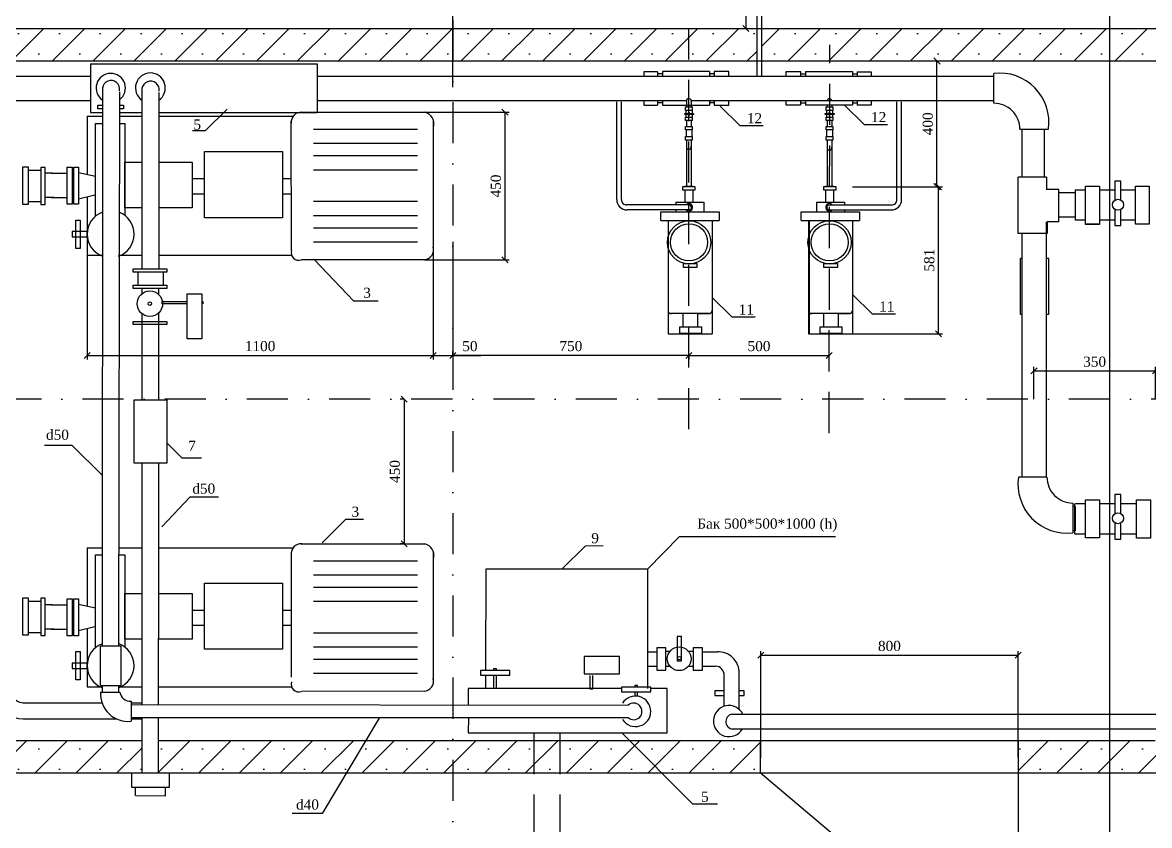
# Model space of a CAD drawing. Header units: millimetres. Extents: x 158645 to 1043550, y -60647 to 236438.
# Drawn here: x 406231 to 434089, y 143585 to 163432 of the extents above; entities that cross this region are included whole.
import ezdxf

# ---------------------------------------------------------------- set-up
doc = ezdxf.new("R2010")
doc.units = ezdxf.units.MM
doc.linetypes.add('DASHDOT', pattern=[25.4, 12.7, -6.35, 0, -6.35])
doc.linetypes.add('DASHED', pattern=[19.05, 12.7, -6.35])
doc.layers.add('опорудование', color=7, linetype='Continuous')
doc.styles.add('CН', font='TIMES.TTF')
doc.dimstyles.new('СИС', dxfattribs={"dimscale": 0, "dimtxt": 100, "dimasz": 150, "dimexe": 100, "dimexo": 0.625, "dimgap": 100, "dimtad": 1, "dimdsep": 46, "dimtxsty": 'CН', "dimblk": 'OBLIQUE', "dimcen": 2.5, "dimclrd": 3, "dimclre": 3, "dimclrt": 7, "dimadec": 0, "dimazin": 0, "dimtm": 1e-09, "dimtfac": 1, "dimtmove": 0, "dimatfit": 3, "dimldrblk": 'NONE', "dimfxl": 0, "dimtolj": 1, "dimtzin": 0, "dimarcsym": 0})

# ---------------------------------------------------------------- blocks, each defined once
blk = doc.blocks.new('_Oblique')
at = {"color": 0, "lineweight": -2}
blk.add_line((-0.5, -0.5), (0.5, 0.5), dxfattribs=at)
blk = doc.blocks.new('*D6')
at = {"layer": 'Defpoints', "color": 0, "ltscale": 80}
for p in [(421349, 173114), (421349, 163282), (424112, 163282)]:
    blk.add_point(p, dxfattribs=at)
at = {"layer": 'опорудование', "color": 3, "lineweight": -2, "ltscale": 80}
for p, q in [((421350, 173114), (424212, 173114)), ((424112, 173114), (424112, 163282)), ((421350, 163282), (424212, 163282))]:
    blk.add_line(p, q, dxfattribs=at)
at = {"layer": 'опорудование', "color": 3, "lineweight": -2, "ltscale": 80, "xscale": 150, "yscale": 150, "zscale": 150}
for p, rotation in [((424112, 173114), 90), ((424112, 163282), 270)]:
    blk.add_blockref('_Oblique', p, dxfattribs=dict(at, rotation=rotation))
at = {"layer": 'опорудование', "color": 7, "ltscale": 80, "insert": (423885, 168198), "char_height": 250, "attachment_point": 5, "rotation": 90, "style": 'CН'}
blk.add_mtext('\\A1;{\\fTimes New Roman|b0|i0|c204|p18;2000}', dxfattribs=at)
blk = doc.blocks.new('_None')
blk = doc.blocks.new('*D7')
at = {"layer": 'Defpoints', "color": 0, "ltscale": 80}
for p in [(376672, 176809), (416871, 162106), (376672, 161843)]:
    blk.add_point(p, dxfattribs=at)
at = {"layer": 'опорудование', "color": 3, "lineweight": -2, "ltscale": 80}
for p, q in [((376672, 161844), (376672, 176909)), ((416871, 162107), (416871, 176909)), ((416871, 176809), (376672, 176809))]:
    blk.add_line(p, q, dxfattribs=at)
at = {"layer": 'опорудование', "color": 3, "lineweight": -2, "ltscale": 80, "xscale": 150, "yscale": 150, "zscale": 150, "rotation": 180}
blk.add_blockref('_Oblique', (376672, 176809), dxfattribs=at)
at = {"layer": 'опорудование', "color": 3, "lineweight": -2, "ltscale": 80, "xscale": 150, "yscale": 150, "zscale": 150}
blk.add_blockref('_Oblique', (416871, 176809), dxfattribs=at)
at = {"layer": 'опорудование', "color": 7, "ltscale": 80, "insert": (396772, 177037), "char_height": 250, "attachment_point": 5, "style": 'CН'}
blk.add_mtext('\\A1;{\\fTimes New Roman|b0|i0|c204|p18;5100}', dxfattribs=at)
blk = doc.blocks.new('*D8')
at = {"layer": 'Defpoints', "color": 0, "ltscale": 80}
for p in [(422702, 155214), (426173, 155205), (426173, 155205)]:
    blk.add_point(p, dxfattribs=at)
at = {"layer": 'опорудование', "color": 3, "lineweight": -2, "ltscale": 80}
for p, q in [((422702, 155213), (422702, 155105)), ((422702, 155205), (426173, 155205)), ((426173, 155206), (426173, 155305))]:
    blk.add_line(p, q, dxfattribs=at)
at = {"layer": 'опорудование', "color": 3, "lineweight": -2, "ltscale": 80, "xscale": 150, "yscale": 150, "zscale": 150, "rotation": 180}
blk.add_blockref('_Oblique', (422702, 155205), dxfattribs=at)
at = {"layer": 'опорудование', "color": 3, "lineweight": -2, "ltscale": 80, "xscale": 150, "yscale": 150, "zscale": 150}
blk.add_blockref('_Oblique', (426173, 155205), dxfattribs=at)
at = {"layer": 'опорудование', "color": 7, "ltscale": 80, "insert": (424437, 155433), "char_height": 250, "attachment_point": 5, "style": 'CН'}
blk.add_mtext('\\A1;{\\fTimes New Roman|b0|i0|c204|p18;500}', dxfattribs=at)
blk = doc.blocks.new('*D9')
at = {"layer": 'Defpoints', "color": 0, "ltscale": 80}
for p in [(426751, 159375), (428874, 159375), (426751, 155737)]:
    blk.add_point(p, dxfattribs=at)
at = {"layer": 'опорудование', "color": 3, "lineweight": -2, "ltscale": 80}
for p, q in [((426751, 159375), (428974, 159375)), ((428874, 155737), (428874, 159375)), ((426751, 155737), (428974, 155737))]:
    blk.add_line(p, q, dxfattribs=at)
at = {"layer": 'опорудование', "color": 3, "lineweight": -2, "ltscale": 80, "xscale": 150, "yscale": 150, "zscale": 150}
for p, rotation in [((428874, 159375), 90), ((428874, 155737), 270)]:
    blk.add_blockref('_Oblique', p, dxfattribs=dict(at, rotation=rotation))
at = {"layer": 'опорудование', "color": 7, "ltscale": 80, "insert": (428647, 157556), "char_height": 250, "attachment_point": 5, "rotation": 90, "style": 'CН'}
blk.add_mtext('\\A1;{\\fTimes New Roman|b0|i0|c204|p18;581}', dxfattribs=at)
blk = doc.blocks.new('*D10')
at = {"layer": 'Defpoints', "color": 0, "ltscale": 80}
for p in [(428336, 162482), (428836, 162482), (428336, 159375)]:
    blk.add_point(p, dxfattribs=at)
at = {"layer": 'опорудование', "color": 3, "lineweight": -2, "ltscale": 80}
for p, q in [((428337, 162482), (428936, 162482)), ((428836, 159375), (428836, 162482)), ((428337, 159375), (428936, 159375))]:
    blk.add_line(p, q, dxfattribs=at)
at = {"layer": 'опорудование', "color": 3, "lineweight": -2, "ltscale": 80, "xscale": 150, "yscale": 150, "zscale": 150}
for p, rotation in [((428836, 162482), 90), ((428836, 159375), 270)]:
    blk.add_blockref('_Oblique', p, dxfattribs=dict(at, rotation=rotation))
at = {"layer": 'опорудование', "color": 7, "ltscale": 80, "insert": (428609, 160929), "char_height": 250, "attachment_point": 5, "rotation": 90, "style": 'CН'}
blk.add_mtext('\\A1;{\\fTimes New Roman|b0|i0|c204|p18;400}', dxfattribs=at)
blk = doc.blocks.new('*D11')
at = {"layer": 'Defpoints', "color": 0, "ltscale": 80}
for p in [(416871, 155205), (416871, 155205), (422702, 155205)]:
    blk.add_point(p, dxfattribs=at)
at = {"layer": 'опорудование', "color": 3, "lineweight": -2, "ltscale": 80}
for p, q in [((416871, 155206), (416871, 155305)), ((422702, 155205), (416871, 155205)), ((422702, 155205), (422702, 155105))]:
    blk.add_line(p, q, dxfattribs=at)
at = {"layer": 'опорудование', "color": 3, "lineweight": -2, "ltscale": 80, "xscale": 150, "yscale": 150, "zscale": 150, "rotation": 180}
blk.add_blockref('_Oblique', (416871, 155205), dxfattribs=at)
at = {"layer": 'опорудование', "color": 3, "lineweight": -2, "ltscale": 80, "xscale": 150, "yscale": 150, "zscale": 150}
blk.add_blockref('_Oblique', (422702, 155205), dxfattribs=at)
at = {"layer": 'опорудование', "color": 7, "ltscale": 80, "insert": (419786, 155433), "char_height": 250, "attachment_point": 5, "style": 'CН'}
blk.add_mtext('\\A1;{\\fTimes New Roman|b0|i0|c204|p18;750}', dxfattribs=at)
blk = doc.blocks.new('*D12')
at = {"layer": 'Defpoints', "color": 0, "ltscale": 80}
for p in [(416165, 161215), (418158, 161215), (416165, 157569)]:
    blk.add_point(p, dxfattribs=at)
at = {"layer": 'опорудование', "color": 3, "lineweight": -2, "ltscale": 80}
for p, q in [((416166, 161215), (418258, 161215)), ((418158, 157569), (418158, 161215)), ((416166, 157569), (418258, 157569))]:
    blk.add_line(p, q, dxfattribs=at)
at = {"layer": 'опорудование', "color": 3, "lineweight": -2, "ltscale": 80, "xscale": 150, "yscale": 150, "zscale": 150}
for p, rotation in [((418158, 161215), 90), ((418158, 157569), 270)]:
    blk.add_blockref('_Oblique', p, dxfattribs=dict(at, rotation=rotation))
at = {"layer": 'опорудование', "color": 7, "ltscale": 80, "insert": (417931, 159392), "char_height": 250, "attachment_point": 5, "rotation": 90, "style": 'CН'}
blk.add_mtext('\\A1;{\\fTimes New Roman|b0|i0|c204|p18;450}', dxfattribs=at)
blk = doc.blocks.new('*D13')
at = {"layer": 'Defpoints', "color": 0, "ltscale": 80}
for p in [(416382, 158015), (416871, 158015), (416871, 155205)]:
    blk.add_point(p, dxfattribs=at)
at = {"layer": 'опорудование', "color": 3, "lineweight": -2, "ltscale": 80}
for p, q in [((416382, 158014), (416382, 155105)), ((416871, 158014), (416871, 155105)), ((416382, 155205), (416871, 155205)), ((416871, 155205), (417559, 155205))]:
    blk.add_line(p, q, dxfattribs=at)
at = {"layer": 'опорудование', "color": 3, "lineweight": -2, "ltscale": 80, "xscale": 150, "yscale": 150, "zscale": 150, "rotation": 180}
blk.add_blockref('_Oblique', (416382, 155205), dxfattribs=at)
at = {"layer": 'опорудование', "color": 3, "lineweight": -2, "ltscale": 80, "xscale": 150, "yscale": 150, "zscale": 150}
blk.add_blockref('_Oblique', (416871, 155205), dxfattribs=at)
at = {"layer": 'опорудование', "color": 7, "ltscale": 80, "insert": (417290, 155433), "char_height": 250, "attachment_point": 5, "style": 'CН'}
blk.add_mtext('\\A1;{\\fTimes New Roman|b0|i0|c204|p18;50}', dxfattribs=at)
blk = doc.blocks.new('*D14')
at = {"layer": 'Defpoints', "color": 0, "ltscale": 80}
for p in [(407826, 157680), (416382, 157569), (416382, 155205)]:
    blk.add_point(p, dxfattribs=at)
at = {"layer": 'опорудование', "color": 3, "lineweight": -2, "ltscale": 80}
for p, q in [((407826, 157679), (407826, 155105)), ((416382, 157568), (416382, 155105)), ((407826, 155205), (416382, 155205))]:
    blk.add_line(p, q, dxfattribs=at)
at = {"layer": 'опорудование', "color": 3, "lineweight": -2, "ltscale": 80, "xscale": 150, "yscale": 150, "zscale": 150, "rotation": 180}
blk.add_blockref('_Oblique', (407826, 155205), dxfattribs=at)
at = {"layer": 'опорудование', "color": 3, "lineweight": -2, "ltscale": 80, "xscale": 150, "yscale": 150, "zscale": 150}
blk.add_blockref('_Oblique', (416382, 155205), dxfattribs=at)
at = {"layer": 'опорудование', "color": 7, "ltscale": 80, "insert": (412104, 155433), "char_height": 250, "attachment_point": 5, "style": 'CН'}
blk.add_mtext('\\A1;{\\fTimes New Roman|b0|i0|c204|p18;1100}', dxfattribs=at)
blk = doc.blocks.new('*D26')
at = {"layer": 'Defpoints', "color": 0, "ltscale": 80}
for p in [(415662, 154121), (415662, 150547), (415662, 150547)]:
    blk.add_point(p, dxfattribs=at)
at = {"layer": 'опорудование', "color": 3, "lineweight": -2, "ltscale": 80}
for p, q in [((415661, 154121), (415562, 154121)), ((415662, 154121), (415662, 150547)), ((415661, 150547), (415562, 150547))]:
    blk.add_line(p, q, dxfattribs=at)
at = {"layer": 'опорудование', "color": 3, "lineweight": -2, "ltscale": 80, "xscale": 150, "yscale": 150, "zscale": 150}
for p, rotation in [((415662, 154121), 90), ((415662, 150547), 270)]:
    blk.add_blockref('_Oblique', p, dxfattribs=dict(at, rotation=rotation))
at = {"layer": 'опорудование', "color": 7, "ltscale": 80, "insert": (415435, 152334), "char_height": 250, "attachment_point": 5, "rotation": 90, "style": 'CН'}
blk.add_mtext('\\A1;{\\fTimes New Roman|b0|i0|c204|p18;450}', dxfattribs=at)
blk = doc.blocks.new('*D27')
at = {"layer": 'Defpoints', "color": 0, "ltscale": 80}
for p in [(434235, 154820), (431234, 154121), (434235, 154121)]:
    blk.add_point(p, dxfattribs=at)
at = {"layer": 'опорудование', "color": 3, "lineweight": -2, "ltscale": 80}
for p, q in [((431234, 154122), (431234, 154920)), ((434235, 154122), (434235, 154920)), ((431234, 154820), (434235, 154820))]:
    blk.add_line(p, q, dxfattribs=at)
at = {"layer": 'опорудование', "color": 3, "lineweight": -2, "ltscale": 80, "xscale": 150, "yscale": 150, "zscale": 150, "rotation": 180}
blk.add_blockref('_Oblique', (431234, 154820), dxfattribs=at)
at = {"layer": 'опорудование', "color": 3, "lineweight": -2, "ltscale": 80, "xscale": 150, "yscale": 150, "zscale": 150}
blk.add_blockref('_Oblique', (434235, 154820), dxfattribs=at)
at = {"layer": 'опорудование', "color": 7, "ltscale": 80, "insert": (432734, 155047), "char_height": 250, "attachment_point": 5, "style": 'CН'}
blk.add_mtext('\\A1;{\\fTimes New Roman|b0|i0|c204|p18;350}', dxfattribs=at)
blk = doc.blocks.new('*D28')
at = {"layer": 'Defpoints', "color": 0, "ltscale": 80}
for p in [(430840, 147792), (424480, 145258), (430840, 145261)]:
    blk.add_point(p, dxfattribs=at)
at = {"layer": 'опорудование', "color": 3, "lineweight": -2, "ltscale": 80}
for p, q in [((424480, 145259), (424480, 147892)), ((424480, 147792), (430840, 147792)), ((430840, 145261), (430840, 147892))]:
    blk.add_line(p, q, dxfattribs=at)
at = {"layer": 'опорудование', "color": 3, "lineweight": -2, "ltscale": 80, "xscale": 150, "yscale": 150, "zscale": 150, "rotation": 180}
blk.add_blockref('_Oblique', (424480, 147792), dxfattribs=at)
at = {"layer": 'опорудование', "color": 3, "lineweight": -2, "ltscale": 80, "xscale": 150, "yscale": 150, "zscale": 150}
blk.add_blockref('_Oblique', (430840, 147792), dxfattribs=at)
at = {"layer": 'опорудование', "color": 7, "ltscale": 80, "insert": (427660, 148020), "char_height": 250, "attachment_point": 5, "style": 'CН'}
blk.add_mtext('\\A1;{\\fTimes New Roman|b0|i0|c204|p18;800}', dxfattribs=at)
blk = doc.blocks.new('*D31')
at = {"layer": 'Defpoints', "color": 0, "ltscale": 80}
for p in [(416871, 176798), (457070, 162095), (416871, 161832)]:
    blk.add_point(p, dxfattribs=at)
at = {"layer": 'опорудование', "color": 3, "lineweight": -2, "ltscale": 80}
for p, q in [((416871, 161833), (416871, 176898)), ((457070, 162096), (457070, 176898)), ((457070, 176798), (416871, 176798))]:
    blk.add_line(p, q, dxfattribs=at)
at = {"layer": 'опорудование', "color": 3, "lineweight": -2, "ltscale": 80, "xscale": 150, "yscale": 150, "zscale": 150, "rotation": 180}
blk.add_blockref('_Oblique', (416871, 176798), dxfattribs=at)
at = {"layer": 'опорудование', "color": 3, "lineweight": -2, "ltscale": 80, "xscale": 150, "yscale": 150, "zscale": 150}
blk.add_blockref('_Oblique', (457070, 176798), dxfattribs=at)
at = {"layer": 'опорудование', "color": 7, "ltscale": 80, "insert": (436971, 177025), "char_height": 250, "attachment_point": 5, "style": 'CН'}
blk.add_mtext('\\A1;{\\fTimes New Roman|b0|i0|c204|p18;5100}', dxfattribs=at)

msp = doc.modelspace()

# ---------------------------------------------------------------- hatches: boundary and pattern name
at = {"layer": 'опорудование', "ltscale": 80}
h = msp.add_hatch(dxfattribs=at)
h.set_pattern_fill('SACNCR', scale=300, style=0)
h.paths.add_polyline_path([(424501.407, 163282.413), (424501.407, 162482.413), (433112.997, 162482.413), (433112.997, 163282.413)])
h.paths.add_polyline_path([(424381.407, 162482.413), (424381.407, 163282.413), (422701.836, 163282.413), (422701.836, 162482.413)])
h.paths.add_polyline_path([(422701.836, 162482.413), (422701.836, 163282.413), (416871.013, 163282.413), (416871.013, 162482.413)])
h.paths.add_polyline_path([(402979.777, 163282.413), (402979.777, 162482.413), (416871.013, 162482.413), (416871.013, 163282.413)])
h.paths.add_polyline_path([(416871.013, 145682.413), (416871.013, 144882.413), (424468.768, 144882.413), (424468.768, 145682.413)])
h.paths.add_polyline_path([(409585.204, 145682.413), (409584.455, 144882.413), (416871.013, 144882.413), (416871.013, 145682.413)])
h.paths.add_polyline_path([(409180.051, 144882.413), (409180.193, 145682.413), (402979.777, 145682.413), (402979.777, 144882.413)])
h = msp.add_hatch(dxfattribs=at)
h.set_pattern_fill('SACNCR', scale=300, style=0)
h.paths.add_polyline_path([(472584.401, 163282.413), (462379.777, 163282.413), (462379.777, 162482.413), (471784.401, 162482.413), (471784.401, 145682.413), (470390.342, 145682.413), (470390.342, 144882.413), (472584.401, 144882.413)])
h.paths.add_polyline_path([(462379.777, 163282.413), (454771.034, 163282.413), (454771.034, 162482.413), (462379.777, 162482.413)])
h.paths.add_polyline_path([(457341.638, 162482.413), (456541.638, 162482.413), (456541.638, 146811.03), (457341.638, 146811.03)])
h.paths.add_polyline_path([(462129.194, 145682.413), (436576.945, 145682.413), (436576.945, 144882.413), (462129.194, 144882.413)])
h.paths.add_polyline_path([(463990.342, 145682.413), (462623.758, 145682.413), (462623.758, 144882.413), (463990.342, 144882.413)], flags=16)
h.paths.add_polyline_path([(454771.034, 163282.413), (433112.997, 163282.413), (433112.997, 162482.413), (454771.034, 162482.413)])
h.paths.add_polyline_path([(436290.567, 145682.413), (434168.828, 145682.413), (433402.708, 145682.413), (433112.997, 145682.413), (433112.997, 144882.413), (433402.718, 144882.413), (434345.989, 144882.413), (436290.577, 144882.413)])
h.paths.add_polyline_path([(433112.997, 145682.413), (430839.817, 145682.413), (430840.117, 144882.413), (433112.997, 144882.413)])

# ---------------------------------------------------------------- linework, layer by layer
at = {"layer": 'Defpoints', "color": 3}
msp.add_line((433112.997, 137327.006), (433112.997, 179327.006), dxfattribs=at)
at = {"layer": 'опорудование', "color": 3, "linetype": 'DASHDOT', "ltscale": 80}
for p, q in [((416871.013, 177720.422), (416871.013, 137185.611)), ((455466.867, 154121.417), (384638.178, 154121.417))]:
    msp.add_line(p, q, dxfattribs=at)
at = {"layer": 'опорудование', "color": 7, "ltscale": 80}
for p, q in [((424381.407, 164726.717), (424381.407, 162102.117)), ((424501.407, 164726.717), (424501.407, 162107.079)), ((376672.423, 163282.413), (472584.401, 163282.413)), ((377472.423, 162482.413), (471784.401, 162482.413)), ((407914.171, 162407.57), (413514.171, 162407.57)), ((407914.171, 162407.57), (407914.171, 161207.57)), ((413514.171, 162407.57), (413514.171, 161207.57)), ((422048.118, 162163.17), (421929.308, 162163.17)), ((421930.008, 162216.893), (421930.008, 162106.355)), ((423211.759, 162219.985), (423211.759, 162106.355)), ((423330.568, 162163.17), (423211.759, 162163.17)), ((423330.568, 162219.985), (423330.568, 162106.355)), ((425464.671, 162219.985), (425464.671, 162106.355)), ((425464.671, 162163.17), (425583.481, 162163.17)), ((425583.481, 162219.985), (425583.481, 162106.355)), ((426747.122, 162163.17), (426865.932, 162163.17)), ((426865.231, 162216.893), (426865.231, 162106.355)), ((430243.845, 161436.504), (430243.845, 162175.673)), ((403499.336, 162106.355), (407914.171, 162106.355)), ((413514.171, 162106.355), (430243.845, 162106.355)), ((408205.588, 161818.107), (408201.874, 148025.948)), ((408625.232, 161720.799), (408605.911, 148025.948)), ((409183.672, 161804.149), (409182.47, 157340.748)), ((409603.315, 161706.841), (409597.156, 157340.748)), ((403499.336, 161506.355), (407914.171, 161506.355)), ((413514.171, 161506.355), (422643.379, 161506.355)), ((420921.143, 159054.46), (420921.143, 161472.195)), ((421041.143, 159060.975), (421041.143, 161472.195)), ((422048.118, 161448.753), (421929.308, 161448.753)), ((421930.008, 161506.355), (421930.008, 161388.846)), ((422643.379, 161506.355), (422643.379, 161346.722)), ((422763.379, 161506.355), (422763.379, 161346.722)), ((422763.379, 161506.355), (430243.845, 161506.355)), ((423211.759, 161506.355), (423211.759, 161391.938)), ((423330.568, 161448.753), (423211.759, 161448.753)), ((423330.568, 161506.355), (423330.568, 161391.938)), ((425464.671, 161506.355), (425464.671, 161391.938)), ((425464.671, 161448.753), (425583.481, 161448.753)), ((425583.481, 161506.355), (425583.481, 161391.938)), ((426117.809, 161391.938), (426117.809, 161346.722)), ((426237.809, 161391.938), (426237.809, 161346.722)), ((426747.122, 161448.753), (426865.932, 161448.753)), ((426865.231, 161506.355), (426865.231, 161388.846)), ((427839.822, 159060.975), (427839.822, 161472.195)), ((427959.822, 159054.46), (427959.822, 161472.195)), ((407825.605, 161116.218), (407825.605, 159677.797)), ((407825.605, 161116.218), (408203.784, 161116.218)), ((407914.171, 161207.57), (408205.464, 161207.57)), ((408624.325, 161116.218), (409183.486, 161116.218)), ((408627.409, 161207.57), (409183.511, 161207.57)), ((409602.482, 161116.218), (412922.077, 161116.218)), ((409602.611, 161207.57), (413514.171, 161207.57)), ((422629.604, 161260.724), (422629.604, 161185.046)), ((422629.604, 161160.967), (422629.604, 161095.608)), ((422780.596, 161260.724), (422780.596, 161185.046)), ((422780.596, 161160.967), (422780.596, 161095.608)), ((426104.034, 161260.724), (426104.034, 161185.046)), ((426104.034, 161160.967), (426104.034, 161095.608)), ((426255.027, 161260.724), (426255.027, 161185.046)), ((426255.027, 161160.967), (426255.027, 161095.608)), ((413424.771, 160794.757), (415990.934, 160794.757)), ((422634.576, 160778.651), (422634.576, 160664.314)), ((422643.379, 161009.61), (422643.379, 160864.648)), ((422763.379, 161009.61), (422763.379, 160864.648)), ((422775.432, 160778.651), (422775.432, 160664.314)), ((426109.006, 160778.651), (426109.006, 160664.314)), ((426117.809, 161009.61), (426117.809, 160864.648)), ((426237.809, 161009.61), (426237.809, 160864.648)), ((426249.862, 160778.651), (426249.862, 160664.314)), ((430885.601, 160795.003), (431590.756, 160795.506)), ((430945.893, 159607.077), (430945.126, 160795.046)), ((431496.545, 159607.077), (431495.777, 160795.438)), ((422634.576, 160678.893), (422634.576, 160613.535)), ((422643.379, 160527.537), (422643.379, 159373.01)), ((422763.379, 160527.537), (422763.379, 159377.972)), ((422775.432, 160678.893), (422775.432, 160613.535)), ((426109.006, 160678.893), (426109.006, 160613.535)), ((426119.907, 160527.537), (426119.907, 159373.01)), ((426239.907, 160527.537), (426239.907, 159377.972)), ((426249.862, 160678.893), (426249.862, 160613.535)), ((413424.771, 160447.162), (415990.934, 160447.162)), ((413424.771, 160143.016), (415990.934, 160143.016)), ((406365.943, 159780.94), (406682.428, 159780.94)), ((406966.95, 159709.331), (406802.759, 159709.331)), ((406941.566, 159707.094), (407337.899, 159707.094)), ((407611.033, 159723.005), (408031.477, 159636.106)), ((413424.771, 159795.42), (415990.934, 159795.42)), ((410423.665, 159578.174), (410728.124, 159578.174)), ((412656.371, 159578.174), (412873.843, 159578.174)), ((430845.577, 158216.428), (430845.577, 159607.077)), ((431547.191, 159607.077), (430845.577, 159607.077)), ((431547.191, 159607.077), (431547.191, 159302.276)), ((407009.154, 159105.037), (406802.759, 159105.037)), ((406941.566, 159107.094), (407337.899, 159107.094)), ((407611.033, 159074.761), (408016.98, 159172.646)), ((407825.605, 159127.488), (407825.605, 157679.938)), ((410423.665, 159201.612), (410728.124, 159201.612)), ((412656.371, 159201.612), (412873.843, 159201.612)), ((431844.735, 159302.276), (431547.191, 159302.276)), ((431844.735, 158502.178), (431844.735, 159302.276)), ((432249.218, 159219.639), (431844.735, 159219.639)), ((432507.473, 159289.988), (432249.218, 159289.988)), ((432249.218, 159289.988), (432249.218, 158546.677)), ((432249.218, 159219.639), (432249.218, 158619.639)), ((433234.851, 159289.988), (432850.563, 159289.988)), ((433751.173, 159289.988), (433380.74, 159289.988)), ((406365.943, 159006.043), (406682.428, 159006.043)), ((413424.771, 159013.332), (415990.934, 159013.332)), ((422715.154, 158923.272), (421163.176, 158923.145)), ((422715.154, 158803.272), (421181.316, 158803.272)), ((422380.611, 158989.479), (422380.611, 158923.245)), ((422380.611, 158989.479), (423073.107, 158989.479)), ((422380.611, 158803.272), (422380.611, 158750.862)), ((423073.107, 158989.479), (423073.107, 158750.862)), ((425854.115, 158989.479), (426546.611, 158989.479)), ((425854.115, 158989.479), (425854.115, 158750.862)), ((426165.811, 158923.272), (427717.789, 158923.145)), ((426165.811, 158803.272), (427699.649, 158803.272)), ((426546.611, 158989.479), (426546.611, 158923.272)), ((426546.611, 158803.272), (426546.611, 158750.862)), ((413424.771, 158665.737), (415990.934, 158665.737)), ((422006.512, 158537.4), (422006.512, 158750.862)), ((422006.512, 158750.862), (423448.194, 158750.862)), ((422006.512, 158537.4), (423448.194, 158537.4)), ((422189.238, 158537.4), (422189.238, 155737.4)), ((423277.238, 158537.4), (423277.238, 155737.4)), ((423448.194, 158750.862), (423448.194, 158537.4)), ((425480.015, 158537.4), (425480.015, 158750.862)), ((425480.015, 158750.862), (426921.698, 158750.862)), ((425480.015, 158537.4), (426921.698, 158537.4)), ((425662.742, 158537.4), (425662.742, 155737.4)), ((425677.238, 158537.4), (425677.238, 155737.4)), ((426750.742, 158537.4), (426750.742, 155737.4)), ((426921.698, 158750.862), (426921.698, 158537.4)), ((432249.218, 158619.639), (431844.735, 158619.639)), ((432507.473, 158546.677), (432249.218, 158546.677)), ((433234.851, 158546.677), (432850.563, 158546.677)), ((433751.173, 158546.677), (433380.74, 158546.677)), ((413424.771, 158361.591), (415990.934, 158361.591)), ((431545.893, 152197.248), (431545.893, 158502.178)), ((431558.69, 158502.178), (431558.69, 158216.428)), ((431844.735, 158502.178), (431558.69, 158502.178)), ((413424.771, 158013.995), (415990.934, 158013.995)), ((431558.69, 158216.428), (430845.577, 158216.428)), ((430945.893, 155005.837), (430945.893, 158216.428)), ((407825.605, 157679.938), (408203.784, 157679.938)), ((408603.784, 157679.938), (409182.561, 157679.938)), ((409597.634, 157679.938), (412882.406, 157679.938)), ((430901.955, 156211.311), (430901.955, 157601.96)), ((430945.893, 157601.96), (430901.955, 157601.96)), ((431597.304, 157601.96), (431545.893, 157601.96)), ((431597.304, 156211.311), (431597.304, 157601.96)), ((409083.996, 157262.22), (409083.996, 156938.928)), ((409703.642, 157261.306), (409703.642, 156938.928)), ((409182.241, 156860.401), (409182.206, 156729.068)), ((409595.957, 156860.401), (409595.747, 156711.553)), ((409182.073, 156235.906), (409181.694, 154108.563)), ((409595.1, 156252.704), (409593.5, 154108.563)), ((423208.562, 156240.083), (422246.854, 156240.083)), ((422925.106, 156240.083), (423208.562, 156240.083)), ((426682.066, 156240.083), (425720.357, 156240.083)), ((426398.61, 156240.083), (426682.066, 156240.083)), ((430945.893, 156211.311), (430901.955, 156211.311)), ((430945.893, 152196.82), (430945.893, 156211.311)), ((431597.304, 156211.311), (431545.893, 156211.311)), ((422189.238, 155737.4), (423277.238, 155737.4)), ((425662.742, 155737.4), (426750.742, 155737.4)), ((409181.414, 152539.086), (409180.352, 146571.881)), ((409592.329, 152539.086), (409590.15, 149619.147)), ((431554.011, 152197.254), (430848.857, 152196.751)), ((432195.768, 151555.753), (432195.768, 150816.584)), ((432249.218, 151465.335), (432195.768, 151465.335)), ((432247.296, 150783.922), (432247.296, 151535.682)), ((432507.473, 151535.683), (432249.218, 151535.683)), ((432249.218, 151465.335), (432249.218, 150865.335)), ((433234.851, 151535.683), (432850.563, 151535.683)), ((433768.351, 151535.683), (433380.74, 151535.683)), ((432249.218, 150865.335), (432195.768, 150865.335)), ((432507.473, 150783.653), (432249.218, 150783.653)), ((433234.851, 150783.653), (432850.563, 150783.653)), ((433768.351, 150783.653), (433380.74, 150783.653)), ((407825.605, 150448.047), (408203.784, 150448.047)), ((407825.605, 150448.047), (407825.605, 149009.625)), ((408603.784, 150448.047), (409181.042, 150448.047)), ((409589.665, 150448.047), (412922.077, 150448.047)), ((412873.843, 150271.417), (412873.843, 147252.409)), ((413424.771, 150126.586), (415990.934, 150126.586)), ((417682.083, 149919.342), (417675.379, 147417.308)), ((421682.083, 149919.342), (417682.083, 149919.342)), ((421682.083, 149919.342), (421683.249, 146968.083)), ((409589.099, 149843.41), (409586.036, 146571.376)), ((413424.771, 149778.99), (415990.934, 149778.99)), ((413424.771, 149474.844), (415990.934, 149474.844)), ((406365.943, 149132.709), (406682.428, 149132.709)), ((406966.95, 149041.16), (406802.759, 149041.16)), ((407611.033, 149054.834), (408031.477, 148967.935)), ((413424.771, 149127.249), (415990.934, 149127.249)), ((406941.566, 149038.922), (407337.899, 149038.922)), ((410423.665, 148910.002), (410728.124, 148910.002)), ((412656.371, 148910.002), (412873.843, 148910.002)), ((407611.033, 148406.589), (408016.98, 148504.475)), ((410423.665, 148533.44), (410728.124, 148533.44)), ((412656.371, 148533.44), (412873.843, 148533.44)), ((406365.943, 148357.813), (406682.428, 148357.813)), ((407009.154, 148436.866), (406802.759, 148436.866)), ((406941.566, 148438.922), (407337.899, 148438.922)), ((407825.605, 148459.316), (407825.605, 147011.767)), ((413424.771, 148345.161), (415990.934, 148345.161)), ((408157.783, 148025.948), (408657.91, 148025.948)), ((408157.783, 147044.892), (408157.783, 148025.948)), ((408657.91, 148025.948), (408657.91, 147044.892)), ((413424.771, 147997.565), (415990.934, 147997.565)), ((413424.771, 147693.419), (415990.934, 147693.419)), ((421689.394, 147876.22), (421909.197, 147875.95)), ((422135.903, 147897.102), (422243.859, 147897.102)), ((422675.681, 147897.102), (422810.626, 147897.102)), ((423037.333, 147874.563), (423399.798, 147874.117)), ((421689.394, 147522.372), (421909.197, 147522.372)), ((422135.903, 147522.372), (422233.778, 147522.372)), ((422135.903, 147519.649), (422243.859, 147519.649)), ((422675.681, 147519.649), (422810.626, 147519.649)), ((422694.115, 147522.372), (422810.626, 147522.372)), ((423037.333, 147522.372), (423364.586, 147522.372)), ((413424.771, 147345.824), (415990.934, 147345.824)), ((417675.075, 147303.956), (417674.172, 146966.6)), ((421683.297, 147095.154), (421683.337, 147001.612)), ((423575.853, 146529.761), (423575.853, 147311.325)), ((423945.568, 146456.13), (423945.568, 147346.547)), ((407825.605, 147011.767), (408201.601, 147011.767)), ((408157.219, 146881.383), (408638.723, 146881.383)), ((408157.783, 147044.892), (408657.91, 147044.892)), ((408201.61, 147044.892), (408201.566, 146881.383)), ((408604.527, 147044.892), (408604.296, 146881.383)), ((408604.48, 147011.767), (409180.43, 147011.767)), ((409586.448, 147011.767), (412882.406, 147011.767)), ((406234.606, 146619.869), (408193.68, 146619.842)), ((408912.521, 146655.665), (408912.521, 146161.622)), ((408912.521, 146619.833), (409180.328, 146619.829)), ((408912.521, 146572.214), (421201.515, 146556.923)), ((408912.521, 146256.746), (421202.492, 146250.017)), ((409180.295, 146256.599), (409180.05, 144877.03)), ((409585.741, 146256.377), (409584.45, 144877.03)), ((423766.451, 146334.421), (458447.83, 146334.421)), ((406246.01, 146219.869), (408557.079, 146219.837)), ((408912.521, 146219.833), (409180.268, 146219.829)), ((423770.371, 145970.177), (458447.83, 145970.177)), ((402813.674, 145682.413), (409180.193, 145682.413)), ((409585.204, 145682.413), (433402.708, 145682.413)), ((424468.768, 145682.385), (424468.768, 144892.529)), ((430839.817, 145682.413), (430842.206, 139323.028)), ((433402.708, 145682.413), (434229.587, 145682.413)), ((402797.289, 144882.413), (409180.051, 144882.413)), ((409584.455, 144882.413), (433402.718, 144882.413)), ((424468.768, 144892.529), (430842.206, 139508.951)), ((433402.718, 144882.413), (434345.989, 144882.413)), ((409019.283, 144322.752), (409019.283, 144517.941)), ((409019.283, 144322.752), (409765.411, 144318.327)), ((409765.411, 144318.327), (409765.411, 144517.941))]:
    msp.add_line(p, q, dxfattribs=at)
at = {"layer": 'опорудование', "color": 3, "linetype": 'DASHED', "ltscale": 80}
for p, q in [((422701.836, 153378.345), (422701.836, 163282.413)), ((426168.318, 153284.78), (426191.459, 162882.413))]:
    msp.add_line(p, q, dxfattribs=at)
at = {"layer": 'опорудование', "color": 7, "linetype": 'DASHED', "ltscale": 80}
for p, q in [((418872.385, 145870.542), (418872.385, 142881.03)), ((419514.038, 145870.542), (419514.038, 142881.03))]:
    msp.add_line(p, q, dxfattribs=at)
at = {"layer": 'опорудование', "color": 7, "ltscale": 80}
for points in [[(421930.008, 162216.893), (421587.013, 162216.893), (421587.013, 162106.355)], [(423211.759, 162219.985), (422048.818, 162219.985), (422048.818, 162106.355)], [(423687.854, 162106.355), (423687.854, 162219.985), (423330.568, 162219.985)], [(425107.386, 162106.355), (425107.386, 162219.985), (425464.671, 162219.985)], [(425583.481, 162219.985), (426746.422, 162219.985), (426746.422, 162106.355)], [(426865.231, 162216.893), (427208.227, 162216.893), (427208.227, 162106.355)], [(408205.448, 161297.188), (408090.202, 161297.188), (408090.202, 161386.852), (408205.472, 161386.852)], [(408624.761, 161386.852), (408729.994, 161386.852), (408729.994, 161297.188), (408624.634, 161297.188)], [(421587.013, 161506.355), (421587.013, 161391.938), (421930.008, 161391.938)], [(422048.818, 161506.355), (422048.818, 161388.846)], [(422048.818, 161391.938), (423211.759, 161391.938)], [(423330.568, 161391.938), (423687.854, 161391.938), (423687.854, 161506.355)], [(425464.671, 161391.938), (425107.386, 161391.938), (425107.386, 161506.355)], [(426746.422, 161391.938), (425583.481, 161391.938)], [(426746.422, 161506.355), (426746.422, 161388.846)], [(427208.227, 161506.355), (427208.227, 161391.938), (426865.231, 161391.938)], [(413105.814, 161214.768), (416179.41, 161214.768)], [(416382.383, 161023.779), (416382.383, 157782.255)], [(408031.477, 158643.448), (408031.477, 160939.588), (408203.784, 160939.588)], [(408624.06, 160939.588), (408756.383, 160939.588), (408756.383, 158666.658)], [(412877.909, 157801.38), (412873.843, 160994.779)], [(409182.877, 158854.017), (408756.383, 158854.017), (408756.383, 159983.702), (409183.181, 159983.702)], [(409600.884, 159983.702), (410423.665, 159983.702), (410423.665, 158854.017), (409599.291, 158854.017)], [(422810.282, 159375.371), (422606.15, 159375.371)], [(426283.785, 159375.371), (426079.653, 159375.371)], [(433380.74, 159043.419), (433380.74, 159513.918), (433234.851, 159513.918), (433234.851, 159041.16)], [(422606.15, 159286.156), (422606.15, 158989.479)], [(422810.282, 158989.479), (422810.282, 159286.156)], [(426079.653, 159286.156), (426079.653, 158989.479)], [(426283.785, 158989.479), (426283.785, 159286.156)], [(433234.851, 158813.668), (433234.851, 158412.001), (433380.74, 158412.001), (433380.74, 158811.408)], [(416164.897, 157568.513), (413123.926, 157565.161)], [(410299.955, 156482.434), (409685.921, 156482.434), (409685.921, 156535.011), (410299.955, 156535.011)], [(410659.606, 156535.011), (410685.921, 156535.011), (410685.921, 156482.434), (410659.606, 156482.434)], [(422925.106, 155908.711), (422925.106, 156240.083), (422555.116, 156240.083), (422555.116, 155908.711)], [(426398.61, 155908.711), (426398.61, 156240.083), (426028.62, 156240.083), (426028.62, 155908.711)], [(422555.116, 155743.025), (422925.106, 155743.025)], [(426028.62, 155743.025), (426398.61, 155743.025)], [(433380.74, 151294.637), (433380.74, 151765.135), (433234.851, 151765.135), (433234.851, 151292.377)], [(433234.851, 151064.885), (433234.851, 150663.218), (433380.74, 150663.218), (433380.74, 151062.625)], [(413105.814, 150546.596), (416179.41, 150546.596)], [(408031.477, 147975.273), (408031.477, 150271.417), (408203.784, 150271.417)], [(408603.784, 150271.417), (408756.383, 150271.417), (408756.383, 147998.484)], [(416382.383, 150355.607), (416382.383, 147114.084)], [(409180.639, 148185.846), (408756.383, 148185.846), (408756.383, 149315.53), (409180.84, 149315.53)], [(409588.605, 149315.53), (410423.665, 149315.53), (410423.665, 148185.846), (409587.548, 148185.846)], [(417947.167, 147417.308), (417947.167, 147459.816), (417876.247, 147459.816), (417876.247, 147417.308)], [(417876.247, 147303.956), (417876.247, 146978.066), (417947.167, 146978.066), (417947.167, 147303.956)], [(420258.002, 147289.178), (420258.002, 146963.288), (420328.921, 146963.288), (420328.921, 147289.178)], [(416164.897, 146900.341), (413123.926, 146896.989)], [(417257.189, 146252.302), (417247.996, 145870.542), (422167.063, 145870.542), (422167.063, 146968.083), (421761.384, 146968.083)], [(421038.013, 146968.083), (417247.996, 146968.083), (417249.783, 146561.991)], [(421435.158, 147001.612), (421435.158, 147044.119), (421364.238, 147044.119), (421364.238, 147001.612)], [(421364.238, 146888.259), (421364.238, 146783.202)], [(421435.158, 146780.203), (421435.158, 146888.259)], [(423575.853, 146910.603), (423343.949, 146910.603), (423343.949, 146797.25), (423575.853, 146797.25)], [(423945.568, 146797.25), (424067.32, 146797.25), (424067.32, 146910.603), (423945.568, 146910.603)]]:
    msp.add_lwpolyline(points, dxfattribs=at)
for points in [[(422620.539, 161346.722), (422785.825, 161346.722), (422785.825, 161260.724), (422620.539, 161260.724)], [(426094.969, 161346.722), (426260.255, 161346.722), (426260.255, 161260.724), (426094.969, 161260.724)], [(422599.878, 161185.046), (422816.816, 161185.046), (422816.816, 161160.967), (422599.878, 161160.967)], [(422620.539, 161095.608), (422785.825, 161095.608), (422785.825, 161009.61), (422620.539, 161009.61)], [(426074.308, 161185.046), (426291.246, 161185.046), (426291.246, 161160.967), (426074.308, 161160.967)], [(426094.969, 161095.608), (426260.255, 161095.608), (426260.255, 161009.61), (426094.969, 161009.61)], [(422620.539, 160864.648), (422785.825, 160864.648), (422785.825, 160778.651), (422620.539, 160778.651)], [(426094.969, 160864.648), (426260.255, 160864.648), (426260.255, 160778.651), (426094.969, 160778.651)], [(422620.539, 160613.535), (422785.825, 160613.535), (422785.825, 160527.537), (422620.539, 160527.537)], [(426094.969, 160613.535), (426260.255, 160613.535), (426260.255, 160527.537), (426094.969, 160527.537)], [(410728.124, 160244.398), (412656.371, 160244.398), (412656.371, 158607.805), (410728.124, 158607.805)], [(406241.832, 159861.529), (406365.943, 159861.529), (406365.943, 158937.852), (406241.832, 158937.852)], [(406794.129, 159849.13), (406682.428, 159849.13), (406682.428, 158931.653), (406794.129, 158931.653)], [(407337.899, 159853.353), (407453.884, 159853.353), (407453.884, 158940.916), (407337.899, 158940.916)], [(407495.047, 159853.353), (407611.033, 159853.353), (407611.033, 158940.916), (407495.047, 158940.916)], [(422555.116, 159375.371), (422848.556, 159375.371), (422848.556, 159286.156), (422555.116, 159286.156)], [(426038.671, 159375.371), (426332.111, 159375.371), (426332.111, 159286.156), (426038.671, 159286.156)], [(432507.473, 159391.007), (432850.563, 159391.007), (432850.563, 158448.484), (432507.473, 158448.484)], [(432507.473, 159385.485), (432850.563, 159385.485), (432850.563, 158442.962), (432507.473, 158442.962)], [(433740.411, 159391.007), (434083.501, 159391.007), (434083.501, 158448.484), (433740.411, 158448.484)], [(407544.525, 158550.645), (407654.001, 158550.645), (407654.001, 157850.719), (407544.525, 157850.719)], [(407828.149, 158266.3), (407456.943, 158266.3), (407456.943, 158135.064), (407828.149, 158135.064)], [(422567.874, 157476.355), (422899.589, 157476.355), (422899.589, 157374.394), (422567.874, 157374.394)], [(426041.378, 157476.355), (426373.093, 157476.355), (426373.093, 157374.394), (426041.378, 157374.394)], [(408969.656, 157340.748), (409798.619, 157340.748), (409798.619, 157262.22), (408969.656, 157262.22)], [(408969.656, 156938.928), (409798.619, 156938.928), (409798.619, 156860.401), (408969.656, 156860.401)], [(410299.955, 156727.795), (410659.606, 156727.795), (410659.606, 155614.907), (410299.955, 155614.907)], [(408969.656, 156045.114), (409798.619, 156045.114), (409798.619, 155966.586), (408969.656, 155966.586)], [(422478.567, 155908.711), (423014.414, 155908.711), (423014.414, 155743.025), (422478.567, 155743.025)], [(425952.07, 155908.711), (426487.917, 155908.711), (426487.917, 155743.025), (425952.07, 155743.025)], [(408988.289, 154108.563), (409795.207, 154108.563), (409795.207, 152539.086), (408988.289, 152539.086)], [(432507.473, 151636.702), (432850.563, 151636.702), (432850.563, 150694.18), (432507.473, 150694.18)], [(433768.351, 151631.33), (434111.441, 151631.33), (434111.441, 150688.807), (433768.351, 150688.807)], [(410728.124, 149576.227), (412656.371, 149576.227), (412656.371, 147939.633), (410728.124, 147939.633)], [(406241.832, 149213.298), (406365.943, 149213.298), (406365.943, 148289.622), (406241.832, 148289.622)], [(406794.129, 149200.9), (406682.428, 149200.9), (406682.428, 148283.423), (406794.129, 148283.423)], [(407337.899, 149185.182), (407453.884, 149185.182), (407453.884, 148272.745), (407337.899, 148272.745)], [(407495.047, 149185.182), (407611.033, 149185.182), (407611.033, 148272.745), (407495.047, 148272.745)], [(422415.591, 147653.67), (422524.6, 147653.67), (422524.6, 148256.229), (422415.591, 148256.229)], [(422135.903, 147977.986), (421909.197, 147977.986), (421909.197, 147422.589), (422135.903, 147422.589)], [(423037.333, 147977.986), (422810.626, 147977.986), (422810.626, 147422.589), (423037.333, 147422.589)], [(407544.525, 147882.471), (407654.001, 147882.471), (407654.001, 147182.545), (407544.525, 147182.545)], [(420110.798, 147333.175), (420990.823, 147333.175), (420990.823, 147762.966), (420110.798, 147762.966)], [(407828.149, 147598.126), (407456.943, 147598.126), (407456.943, 147466.89), (407828.149, 147466.89)], [(417550.021, 147303.956), (418273.392, 147303.956), (418273.392, 147417.308), (417550.021, 147417.308)], [(421038.013, 146888.259), (421761.384, 146888.259), (421761.384, 147001.612), (421038.013, 147001.612)], [(408920.98, 144877.03), (408920.98, 144533.94), (409863.502, 144533.94), (409863.502, 144877.03)]]:
    msp.add_lwpolyline(points, close=True, dxfattribs=at)
for centre, radius in [((433309.575, 158927.414), 136.095), ((422708.215, 157998.903), 535.293), ((426181.719, 157998.903), 535.293), ((422708.215, 157998.903), 458.823), ((426181.719, 157998.903), 458.823), ((409378.902, 156482.434), 315.464), ((409378.902, 156482.434), 43.815), ((433309.575, 151178.631), 136.095), ((422463.947, 147705.294), 294.003), ((422466.463, 147719.008), 43.559)]:
    msp.add_circle(centre, radius, dxfattribs=at)
for centre, radius, start, end in [((408412.658, 161812.32), 362.728, 306.4727076, 235.1771611), ((409391.474, 161817.367), 368.573, 305.0317366, 235.6661612), ((430385.791, 160966.887), 1217.092, 351.905165, 96.6974945), ((408418.094, 161784.112), 214.37, 349.8955104, 172.4387692), ((409396.178, 161770.154), 214.37, 349.8955104, 172.4387692), ((422703.379, 161489.613), 62.292, 344.409313, 164.409313), ((426177.809, 161489.613), 62.292, 15.590687, 164.409313), ((430244.101, 160795.003), 641.501, 0, 90.022818), ((413120.311, 160967.184), 248.008, 86.6488242, 186.3884457), ((416091.38, 160917.864), 309.679, 350.5789514, 73.4852709), ((422703.182, 161174.726), 27.519, 22.024474, 157.975526), ((422703.182, 161174.726), 27.519, 210.0006899, 329.9993101), ((426177.612, 161174.726), 27.519, 22.024474, 157.975526), ((426177.612, 161174.726), 27.519, 210.0006899, 329.9993101), ((422703.379, 160356.746), 60.59, 188.0037157, 8.0037157), ((426179.907, 160338.351), 60.821, 189.4242635, 9.4242635), ((421165.709, 159047.944), 245.139, 178.4769678, 273.5364235), ((421162.69, 159046.083), 122.938, 173.0424773, 272.6109569), ((422703.755, 158865.275), 92.157, 222.2834682, 140.999478), ((422708.084, 158863.272), 60.415, 263.2793625, 83.2793625), ((426177.21, 158865.275), 92.157, 39.000522, 317.7165318), ((426172.881, 158863.272), 60.415, 96.7206375, 276.7206375), ((427714.77, 159047.944), 245.139, 266.4635765, 1.5230322), ((427717.789, 159046.083), 122.938, 267.3890431, 6.9575227), ((408408.427, 158202.277), 580.279, 110.6502972, 249.3497028), ((408408.427, 158202.277), 580.279, 289.6735485, 68.5357166), ((413062.505, 157747.412), 192.323, 163.70344, 288.6246223), ((416135.866, 157821.165), 254.315, 276.5548992, 14.2226223), ((422258.945, 156308.945), 69.916, 175.5646599, 279.9589141), ((423198.331, 156318.43), 79.013, 262.5600088, 357.0415947), ((425732.449, 156308.945), 69.916, 175.5646599, 279.9589141), ((426671.835, 156318.43), 79.013, 262.5600088, 357.0415947), ((432053.822, 152025.37), 1217.092, 171.905165, 276.6974945), ((432195.512, 152197.254), 641.501, 180, 270.022818), ((413120.311, 150299.012), 248.008, 86.6488242, 186.3884457), ((416091.38, 150249.693), 309.679, 350.5789514, 73.4852709), ((408408.427, 147534.102), 580.279, 110.6502972, 249.1185374), ((408408.427, 147534.102), 580.279, 289.7429528, 70.3264515), ((423434.649, 147364.087), 511.22, 358.0284774, 93.9090309), ((423356.02, 147302.531), 220.008, 357.7092874, 87.7686364), ((413062.505, 147079.24), 192.323, 163.70344, 288.6246223), ((416135.866, 147152.994), 254.315, 276.5548992, 14.2226223), ((406266.691, 146976.588), 756.92, 187.9836645, 271.0187139), ((406259.36, 146931.664), 313.829, 189.5410938, 271.7202682), ((408841.712, 146843.496), 685.54, 176.8318655, 275.9286707), ((408893.182, 146911.126), 256.192, 186.6669417, 274.3292121), ((421383.807, 146405.827), 377.882, 212.6656745, 148.3512292), ((421338.224, 146403.904), 205.193, 228.5868133, 131.7779104), ((423694.34, 146164.425), 384.976, 26.2044439, 329.6970956), ((423800.194, 146152.299), 184.548, 99.2996214, 279.2996214)]:
    msp.add_arc(centre, radius, start, end, dxfattribs=at)

# ---------------------------------------------------------------- texts
at = {"layer": 'опорудование', "color": 7, "ltscale": 80, "style": 'CН'}
for s, p in [('5', (410457.017, 160785.878)), ('12', (424136.231, 160941.501)), ('12', (427205.521, 160970.157)), ('3', (414653.535, 156627.484)), ('11', (423935.436, 156213.371)), ('11', (427406.593, 156288.591)), ('d50', (406810.655, 153118.531)), ('7', (410326.329, 152843.155)), ('d50', (410427.088, 151786.625)), ('3', (414364.263, 151215.209)), ('Бак 500*500*1000 (h)', (422910.729, 150921.454)), ('9', (420290.148, 150562.138)), ('5', (423005.844, 144170.261)), ('d40', (412992.373, 143977.741))]:
    msp.add_text(s, height=250, dxfattribs=at).set_placement(p)

# ---------------------------------------------------------------- dimensions: what is measured, and where the dimension line sits
at = {"layer": 'опорудование', "color": 7, "ltscale": 80}
for base, p1, p2, text, picture, middle in [((376672.423, 176809.494), (416871.013, 162106.355), (376672.423, 161843.359), '{\\fTimes New Roman|b0|i0|c204|p18;5100}', '*D7', (396771.718, 177036.657)), ((416871.249, 176798.316), (457069.839, 162095.176), (416871.249, 161832.18), '{\\fTimes New Roman|b0|i0|c204|p18;5100}', '*D31', (436970.544, 177025.478)), ((416871.013, 155205.444), (416382.383, 158015.087), (416871.013, 158015.087), '{\\fTimes New Roman|b0|i0|c204|p18;50}', '*D13', (417290.173, 155432.607)), ((416382.383, 155205.444), (407825.605, 157679.938), (416382.383, 157568.513), '{\\fTimes New Roman|b0|i0|c204|p18;1100}', '*D14', (412103.994, 155432.607)), ((416871.013, 155205.444), (422701.836, 155205.444), (416871.013, 155205.444), '{\\fTimes New Roman|b0|i0|c204|p18;750}', '*D11', (419786.425, 155432.967)), ((426172.949, 155205.444), (422701.836, 155213.813), (426172.949, 155205.444), '{\\fTimes New Roman|b0|i0|c204|p18;500}', '*D8', (424437.393, 155432.607)), ((434235.32, 154820.229), (431233.592, 154121.417), (434235.32, 154121.417), '{\\fTimes New Roman|b0|i0|c204|p18;350}', '*D27', (432734.456, 155047.392)), ((430839.975, 147792.346), (424479.932, 145258.135), (430839.975, 145260.524), '{\\fTimes New Roman|b0|i0|c204|p18;800}', '*D28', (427659.954, 148019.509))]:
    dim = msp.add_linear_dim(base=base, p1=p1, p2=p2, text=text, dimstyle='СИС', override={"dimscale": 1, "dimtxt": 250}, dxfattribs=at)
    dim.commit()
    dim.dimension.update_dxf_attribs({"geometry": picture, "text_midpoint": middle})
for base, p1, p2, text, picture, middle in [((424112.353, 163282.413), (421348.977, 173113.555), (421348.977, 163282.413), '{\\fTimes New Roman|b0|i0|c204|p18;2000}', '*D6', (423885.19, 168197.984)), ((428835.697, 162482.413), (428336.365, 159375.371), (428336.365, 162482.413), '{\\fTimes New Roman|b0|i0|c204|p18;400}', '*D10', (428608.534, 160928.892)), ((418158.161, 161214.768), (416164.897, 157568.513), (416164.897, 161214.768), '{\\fTimes New Roman|b0|i0|c204|p18;450}', '*D12', (417930.998, 159391.64)), ((428873.994, 159375.371), (426750.742, 155737.4), (426750.742, 159375.371), '{\\fTimes New Roman|b0|i0|c204|p18;581}', '*D9', (428646.831, 157556.385)), ((415661.778, 150546.596), (415661.778, 154121.417), (415661.778, 150546.596), '{\\fTimes New Roman|b0|i0|c204|p18;450}', '*D26', (415434.615, 152334.007))]:
    dim = msp.add_linear_dim(base=base, p1=p1, p2=p2, angle=90, text=text, dimstyle='СИС', override={"dimscale": 1, "dimtxt": 250}, dxfattribs=at)
    dim.commit()
    dim.dimension.update_dxf_attribs({"geometry": picture, "text_midpoint": middle})

# ---------------------------------------------------------------- leaders
for points in [[(423478.033, 161362.652), (423964.977, 160884.114), (424539.833, 160884.114)], [(426547.323, 161391.308), (427034.267, 160912.77), (427609.123, 160912.77)], [(413451.972, 157567.948), (414413.54, 156552.298), (415018.208, 156552.298)], [(423277.238, 156634.522), (423764.182, 156155.984), (424339.038, 156155.984)], [(426748.396, 156709.742), (427235.34, 156231.204), (427810.195, 156231.204)], [(408203.01, 152246.093), (407454.364, 152978.225), (406773.827, 152978.225)], [(409795.207, 153043.258), (410167.176, 152671.674), (410658.407, 152671.674)], [(409671.825, 150969.803), (410377.827, 151710.157), (411076.478, 151710.444)], [(413638.466, 150569.97), (414222.915, 151153.815), (414660.016, 151156.442)], [(421682.083, 149919.342), (422471.398, 150726.286), (426325.193, 150726.286)], [(419564.352, 149916.899), (420148.8, 150500.744), (420585.902, 150503.371)], [(415057.507, 146253.382), (413635.297, 143882.673), (412892.169, 143882.673)], [(421048.218, 145870.542), (422793.176, 144115.589), (423407.876, 144115.589)]]:
    msp.add_leader(points, dimstyle='СИС', override={"dimgap": 100, "dimtad": 0}, dxfattribs=at)
at = {"layer": 'опорудование', "color": 211, "ltscale": 80}
msp.add_leader([(411285.909, 161292.387), (410747.803, 160754.831), (410432.345, 160754.831)], dimstyle='СИС', override={"dimgap": 100, "dimtad": 0}, dxfattribs=at)

doc.saveas('drawing.dxf')
